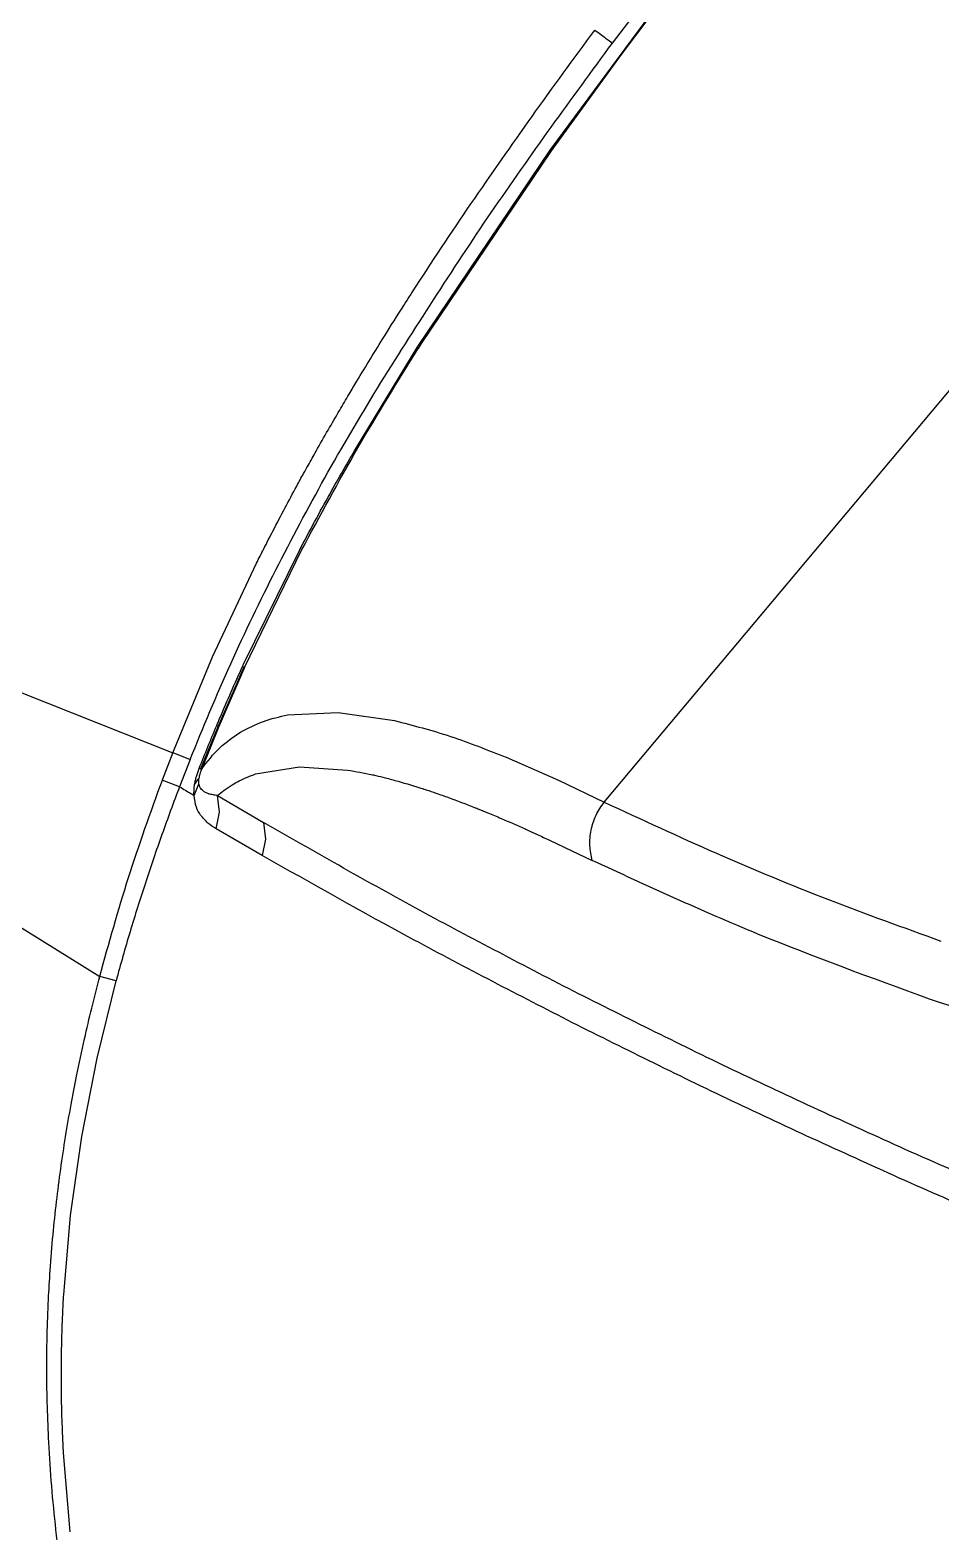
# Model space of a CAD drawing. Extents: x -51 to 27, y -13 to 136.
# Drawn here: x -46.655 to -43.747, y 66.735 to 71.526 of the extents above; entities that cross this region are included whole.
import ezdxf

# ---------------------------------------------------------------- set-up
doc = ezdxf.new("R2010")
doc.units = 0
doc.header["$MEASUREMENT"] = 0
doc.layers.add('GEOMETRY', color=2, linetype='Continuous', lineweight=25)

# ---------------------------------------------------------------- blocks, each defined once
blk = doc.blocks.new('2026 MONTERREY-BLOOM')
at = {"layer": 'GEOMETRY'}
for p, q in [((-33.1403, -14.6514), (-29.7787, -10.6451)), ((-33.1142, -12.2297), (-32.6015, -11.5594)), ((-32.8635, -11.9699), (-33.0864, -12.2659)), ((-33.3127, -12.5711), (-32.8791, -11.9845)), ((-33.0864, -12.2659), (-33.3045, -12.566)), ((-33.7334, -13.1943), (-33.3125, -12.5712)), ((-33.3095, -12.5733), (-33.7243, -13.1886)), ((-33.3095, -12.5733), (-33.3125, -12.5712)), ((-33.3045, -12.566), (-33.3097, -12.5732)), ((-33.9315, -13.5199), (-33.7379, -13.2015)), ((-33.7379, -13.2014), (-33.7334, -13.1943)), ((-33.7341, -13.2039), (-33.7379, -13.2014)), ((-33.7243, -13.1886), (-33.7341, -13.2039)), ((-34.2884, -14.2215), (-34.1063, -13.8477)), ((-34.3906, -14.1878), (-34.2502, -13.8894)), ((-34.2915, -14.2116), (-34.1134, -13.8485)), ((-35.5576, -14.0809), (-34.5175, -14.4937)), ((-34.5175, -14.4937), (-34.3906, -14.1878)), ((-34.2906, -14.2204), (-34.3726, -14.4087)), ((-34.2884, -14.2215), (-34.3704, -14.4097)), ((-34.2946, -14.2184), (-34.2905, -14.2204)), ((-34.2905, -14.2204), (-34.2884, -14.2215)), ((-34.1508, -14.3733), (-33.9894, -14.3652)), ((-33.9894, -14.3652), (-33.8095, -14.3915)), ((-34.3726, -14.4087), (-34.4287, -14.5457)), ((-34.3704, -14.4097), (-34.4262, -14.5469)), ((-34.3726, -14.4087), (-34.3769, -14.4067)), ((-34.3702, -14.4098), (-34.3726, -14.4087)), ((-34.5175, -14.4936), (-34.551, -14.5811)), ((-34.5175, -14.4936), (-34.4623, -14.5157)), ((-34.4623, -14.5157), (-34.4961, -14.6022)), ((-33.4536, -14.5084), (-33.2866, -14.5819)), ((-34.4418, -14.5692), (-34.4331, -14.5437)), ((-34.4288, -14.5456), (-34.4331, -14.5437)), ((-34.4262, -14.5469), (-34.4288, -14.5456)), ((-34.2536, -14.5616), (-34.1132, -14.5386)), ((-34.1132, -14.5386), (-33.9598, -14.5492)), ((-34.4961, -14.6022), (-34.551, -14.5811)), ((-34.4496, -14.63), (-34.4342, -14.5933)), ((-34.4495, -14.6119), (-34.449, -14.6066)), ((-34.449, -14.6066), (-34.4476, -14.5948)), ((-34.4476, -14.5948), (-34.4345, -14.5756)), ((-34.4347, -14.5831), (-34.4345, -14.5756)), ((-34.4346, -14.586), (-34.4347, -14.5831)), ((-34.4345, -14.5896), (-34.4346, -14.586)), ((-34.4342, -14.5933), (-34.4345, -14.5896)), ((-33.2866, -14.5819), (-33.1403, -14.6514)), ((-34.4182, -14.6174), (-34.4028, -14.6248)), ((-34.3681, -14.684), (-34.3746, -14.6307)), ((-34.3746, -14.6307), (-34.2284, -14.7163)), ((-34.3792, -14.7365), (-34.3681, -14.684)), ((-34.2326, -14.8214), (-34.3792, -14.7365)), ((-34.2284, -14.7163), (-34.2219, -14.7696)), ((-34.2219, -14.7696), (-34.2326, -14.8214)), ((-33.3149, -14.7729), (-33.2436, -14.8066)), ((-33.2436, -14.8066), (-33.1783, -14.8377)), ((-35.1651, -14.9498), (-34.7508, -15.2074)), ((-34.7592, -15.4686), (-34.6985, -15.2216)), ((-34.6985, -15.2216), (-34.7508, -15.2074)), ((-34.808, -15.7183), (-34.7592, -15.4686)), ((-34.8438, -15.9699), (-34.808, -15.7183)), ((-34.8656, -16.2224), (-34.8438, -15.9699)), ((-34.8453, -16.9799), (-34.8661, -16.7279))]:
    blk.add_line(p, q, dxfattribs=at)
at = {"layer": 'GEOMETRY', "flags": 128}
blk.add_lwpolyline([(-34.4578, -14.6251), (-34.4537, -14.6275), (-34.4496, -14.63)], dxfattribs=at)
at = {"layer": 'GEOMETRY'}
for points, knots in [([(-36.6427, -38.9849), (-36.6428, -38.748), (-36.6429, -38.2513), (-36.6431, -37.4958), (-36.643, -36.7174), (-36.6423, -35.9379), (-36.6409, -35.1552), (-36.6388, -34.37), (-36.6343, -33.1243), (-36.6247, -31.4274), (-36.6007, -28.7277), (-36.5557, -25.4875), (-36.48, -22.0033), (-36.3837, -18.8258), (-36.2694, -15.9518), (-36.1467, -13.5568), (-36.0218, -11.6425), (-35.9083, -10.2086), (-35.8038, -9.1111), (-35.7174, -8.3466), (-35.6715, -7.9173), (-35.5982, -7.4928), (-35.4908, -7.0801), (-35.3398, -6.6435), (-35.1358, -6.1898), (-34.8703, -5.7277), (-34.5603, -5.2943), (-34.2088, -4.8937), (-33.8193, -4.53), (-33.3956, -4.2066), (-32.942, -3.9269), (-32.4916, -3.7075), (-32.0535, -3.5411), (-31.634, -3.4198), (-31.1992, -3.3309), (-30.7502, -3.28), (-30.3002, -3.2288), (-29.6557, -3.1612), (-28.8172, -3.0818), (-27.5048, -2.9746), (-25.9207, -2.8687), (-23.9532, -2.7617), (-21.8759, -2.6679), (-19.6786, -2.5868), (-17.2507, -2.5139), (-14.59, -2.4519), (-11.7055, -2.4029), (-8.8195, -2.3695), (-5.9364, -2.3497), (-3.0548, -2.3416), (-0.5983, -2.3393), (1.4461, -2.34), (3.0915, -2.3423), (4.7536, -2.3465), (6.4156, -2.3534), (8.0545, -2.3645), (10.4077, -2.3864), (13.4813, -2.429), (16.9743, -2.5047), (20.1483, -2.6009), (23.0112, -2.7146), (25.3952, -2.8364), (27.3074, -2.9606), (28.7412, -3.0736), (29.84, -3.1777), (30.6063, -3.2639), (31.0378, -3.31), (31.4634, -3.3805), (31.8765, -3.4857), (32.3137, -3.6341), (32.7687, -3.8357), (33.2323, -4.0987), (33.6676, -4.4064), (34.0701, -4.7558), (34.436, -5.1433), (34.7616, -5.5651), (35.0437, -6.0171), (35.2785, -6.4922), (35.464, -6.9855), (35.6016, -7.491), (35.6829, -8.0099), (35.7387, -8.5338), (35.8146, -9.2299), (35.8967, -10.0974), (36.0051, -11.4079), (36.112, -12.9931), (36.2405, -15.3392), (36.3619, -18.1726), (36.4654, -21.4568), (36.5399, -24.7062), (36.5915, -27.9302), (36.6206, -30.8028), (36.6357, -33.3227), (36.6407, -34.9225), (36.6423, -35.9634), (36.6428, -36.4441), (36.643, -36.9237), (36.6431, -37.4023), (36.643, -37.8963), (36.6429, -38.4238), (36.6428, -38.792), (36.6428, -38.9849)], [0, 0, 0, 0, 0.005138, 0.010771, 0.016381, 0.022015, 0.027673, 0.03335, 0.039042, 0.054682, 0.070145, 0.097582, 0.124946, 0.145709, 0.16651, 0.187309, 0.197707, 0.208103, 0.218498, 0.221609, 0.224784, 0.227857, 0.230942, 0.234019, 0.237865, 0.24171, 0.245555, 0.249401, 0.253246, 0.257092, 0.260938, 0.264783, 0.267936, 0.271088, 0.274241, 0.277546, 0.280882, 0.284062, 0.291597, 0.299143, 0.312612, 0.326021, 0.341866, 0.357701, 0.373696, 0.394533, 0.415407, 0.436247, 0.457116, 0.477921, 0.498728, 0.51038, 0.52225, 0.534405, 0.54642, 0.558287, 0.569942, 0.597446, 0.624936, 0.645697, 0.666299, 0.687058, 0.697455, 0.707849, 0.718242, 0.721382, 0.724571, 0.72765, 0.730727, 0.733804, 0.737651, 0.741498, 0.745344, 0.74919, 0.753036, 0.756881, 0.760725, 0.76457, 0.768352, 0.772136, 0.775907, 0.779727, 0.783559, 0.79109, 0.798621, 0.812071, 0.825537, 0.849567, 0.873561, 0.896782, 0.920041, 0.943476, 0.95907, 0.97468, 0.978164, 0.981639, 0.985104, 0.988563, 0.992016, 0.995816, 1, 1, 1, 1]), ([(-36.1407, -14.6533), (-36.1119, -14.1152), (-36.0541, -13.0392), (-35.9464, -11.4261), (-35.8442, -10.179), (-35.7594, -9.2973), (-35.706, -8.7789), (-35.6474, -8.2599), (-35.5881, -7.738), (-35.4727, -7.2237), (-35.3078, -6.7223), (-35.1096, -6.2757), (-34.8921, -5.8829), (-34.6663, -5.5407), (-34.4148, -5.2169), (-34.139, -4.9134), (-33.8406, -4.6322), (-33.5213, -4.3748), (-33.183, -4.1429), (-32.8279, -3.9378), (-32.4333, -3.7489), (-31.9983, -3.5846), (-31.5239, -3.4531), (-31.0412, -3.37), (-30.5499, -3.3182), (-29.6855, -3.2217), (-28.442, -3.1078), (-26.8282, -2.9864), (-25.7512, -2.9232), (-25.2135, -2.8916)], [0, 0, 0, 0, 0.0827889, 0.1655581, 0.2483945, 0.2750251, 0.3016561, 0.3284682, 0.3552764, 0.3823044, 0.4092866, 0.4362588, 0.4572354, 0.4782117, 0.4991897, 0.5201698, 0.5411517, 0.5621348, 0.5831185, 0.6041024, 0.625086, 0.6502631, 0.67544, 0.7006168, 0.7254131, 0.7513425, 0.8342548, 0.9172389, 1, 1, 1, 1]), ([(-33.5656, -12.7427), (-33.501, -12.6494), (-33.3719, -12.4627), (-33.2374, -12.2797), (-33.1702, -12.1883)], [0, 0, 0, 0, 0.499999, 1, 1, 1, 1]), ([(-33.1702, -12.1883), (-33.1577, -12.1975), (-33.1326, -12.2161), (-33.1203, -12.2252), (-33.1142, -12.2297)], [0, 0, 0, 0, 0.500004, 1, 1, 1, 1]), ([(-33.8643, -13.3303), (-33.7452, -13.1422), (-33.5075, -12.767), (-33.2451, -12.4085), (-33.1142, -12.2297)], [0, 0, 0, 0, 0.501068, 1, 1, 1, 1]), ([(-33.93, -13.3086), (-33.9009, -13.2607), (-33.8515, -13.1797), (-33.7948, -13.0898), (-33.7645, -13.0426), (-33.6944, -12.9337), (-33.6284, -12.8358), (-33.5656, -12.7427)], [0, 0, 0, 0, 0.250002, 0.422975, 0.473491, 0.500005, 1, 1, 1, 1]), ([(-34.1063, -13.8477), (-34.0474, -13.7382), (-33.9299, -13.5199), (-33.7993, -13.3091), (-33.7341, -13.2039)], [0, 0, 0, 0, 0.5011592, 1, 1, 1, 1]), ([(-34.2502, -13.8894), (-34.2425, -13.8741), (-34.2252, -13.8398), (-34.195, -13.781), (-34.1601, -13.7142), (-34.1273, -13.653), (-34.1026, -13.6079), (-34.0821, -13.5707), (-34.0561, -13.5244), (-34.0224, -13.4655), (-33.9871, -13.4048), (-33.9565, -13.3529), (-33.9382, -13.3223), (-33.93, -13.3086)], [0, 0, 0, 0, 0.077427, 0.173778, 0.298946, 0.418303, 0.487512, 0.531689, 0.610371, 0.727727, 0.838619, 0.928068, 1, 1, 1, 1]), ([(-34.1889, -13.9104), (-34.1376, -13.8122), (-34.035, -13.6157), (-33.9212, -13.4254), (-33.8643, -13.3303)], [0, 0, 0, 0, 0.499814, 1, 1, 1, 1]), ([(-34.0155, -13.6674), (-34.0017, -13.6427), (-33.974, -13.5933), (-33.9457, -13.5443), (-33.9315, -13.5199)], [0, 0, 0, 0, 0.500008, 1, 1, 1, 1]), ([(-34.1134, -13.8485), (-34.0974, -13.8181), (-34.0653, -13.7575), (-34.0321, -13.6974), (-34.0155, -13.6674)], [0, 0, 0, 0, 0.499899, 1, 1, 1, 1]), ([(-34.4622, -14.5158), (-34.4202, -14.4133), (-34.3361, -14.2083), (-34.238, -14.0097), (-34.1889, -13.9104)], [0, 0, 0, 0, 0.500018, 1, 1, 1, 1]), ([(-34.3665, -14.3817), (-34.3548, -14.3544), (-34.3313, -14.2997), (-34.3069, -14.2455), (-34.2946, -14.2184)], [0, 0, 0, 0, 0.499813, 1, 1, 1, 1]), ([(-34.2946, -14.2184), (-34.2941, -14.2173), (-34.2931, -14.215), (-34.292, -14.2127), (-34.2915, -14.2116)], [0, 0, 0, 0, 0.499991, 1, 1, 1, 1]), ([(-34.301, -14.4281), (-34.2772, -14.4156), (-34.2298, -14.3906), (-34.1771, -14.3791), (-34.1508, -14.3733)], [0, 0, 0, 0, 0.500987, 1, 1, 1, 1]), ([(-34.4331, -14.5437), (-34.4239, -14.5208), (-34.4056, -14.475), (-34.3866, -14.4294), (-34.3771, -14.4066)], [0, 0, 0, 0, 0.499916, 1, 1, 1, 1]), ([(-34.3771, -14.4066), (-34.3753, -14.4025), (-34.3718, -14.3942), (-34.3683, -14.3859), (-34.3665, -14.3817)], [0, 0, 0, 0, 0.499977, 1, 1, 1, 1]), ([(-33.8095, -14.3915), (-33.7505, -14.4067), (-33.6358, -14.4361), (-33.5132, -14.4847), (-33.4537, -14.5084)], [0, 0, 0, 0, 0.514141, 1, 1, 1, 1]), ([(-34.4262, -14.5469), (-34.4073, -14.5224), (-34.3694, -14.4735), (-34.3238, -14.4432), (-34.301, -14.4281)], [0, 0, 0, 0, 0.50012, 1, 1, 1, 1]), ([(-34.4262, -14.5469), (-34.4282, -14.5521), (-34.4321, -14.5626), (-34.4336, -14.5713), (-34.4343, -14.5756)], [0, 0, 0, 0, 0.499931, 1, 1, 1, 1]), ([(-34.3745, -14.6307), (-34.3674, -14.625), (-34.3523, -14.613), (-34.3294, -14.5965), (-34.3046, -14.5824), (-34.2794, -14.5715), (-34.262, -14.5648), (-34.2536, -14.5616)], [0, 0, 0, 0, 0.191659, 0.404211, 0.596333, 0.805382, 1, 1, 1, 1]), ([(-33.9598, -14.5492), (-33.9335, -14.5537), (-33.9071, -14.5583), (-33.8792, -14.5644), (-33.8756, -14.5653), (-33.8621, -14.5683), (-33.8359, -14.5748), (-33.812, -14.5811), (-33.7982, -14.5848)], [0, 0, 0, 0, 0.499998, 0.501953, 0.518795, 0.566824, 0.749999, 1, 1, 1, 1]), ([(-34.7508, -15.2074), (-34.7213, -15.1018), (-34.6625, -14.8906), (-34.588, -14.6843), (-34.5508, -14.5812)], [0, 0, 0, 0, 0.499875, 1, 1, 1, 1]), ([(-34.4959, -14.6023), (-34.5149, -14.653), (-34.5531, -14.7548), (-34.5877, -14.8578), (-34.605, -14.9095)], [0, 0, 0, 0, 0.498487, 1, 1, 1, 1]), ([(-34.4959, -14.6023), (-34.4896, -14.6061), (-34.4769, -14.6137), (-34.4641, -14.6213), (-34.4578, -14.6251)], [0, 0, 0, 0, 0.500016, 1, 1, 1, 1]), ([(-34.4496, -14.63), (-34.4497, -14.6272), (-34.4499, -14.6215), (-34.4496, -14.6151), (-34.4495, -14.6119)], [0, 0, 0, 0, 0.499999, 1, 1, 1, 1]), ([(-34.4476, -14.5948), (-34.4471, -14.5926), (-34.4463, -14.5881), (-34.4454, -14.5836), (-34.4449, -14.5813)], [0, 0, 0, 0, 0.500019, 1, 1, 1, 1]), ([(-34.4449, -14.5813), (-34.4444, -14.5793), (-34.4434, -14.5753), (-34.4423, -14.5712), (-34.4418, -14.5692)], [0, 0, 0, 0, 0.500013, 1, 1, 1, 1]), ([(-34.4182, -14.6174), (-34.4215, -14.6148), (-34.4264, -14.6111), (-34.4312, -14.603), (-34.433, -14.5976), (-34.4337, -14.5945), (-34.4339, -14.5937), (-34.434, -14.5934), (-34.434, -14.5933), (-34.434, -14.5933)], [0, 0, 0, 0, 0.51026, 0.758827, 0.936242, 0.981987, 0.994434, 0.998075, 1, 1, 1, 1]), ([(-33.7982, -14.5848), (-33.7719, -14.5925), (-33.7455, -14.6001), (-33.7184, -14.6089), (-33.7175, -14.6092), (-33.714, -14.6103), (-33.7008, -14.6147), (-33.6747, -14.6236), (-33.651, -14.632), (-33.6374, -14.6368)], [0, 0, 0, 0, 0.499999, 0.50065, 0.505392, 0.518218, 0.566105, 0.75, 1, 1, 1, 1]), ([(-34.4286, -14.6928), (-34.4337, -14.6852), (-34.4437, -14.67), (-34.4476, -14.6433), (-34.4496, -14.63)], [0, 0, 0, 0, 0.500076, 1, 1, 1, 1]), ([(-34.3745, -14.6307), (-34.3794, -14.63), (-34.3891, -14.6288), (-34.3983, -14.6261), (-34.4028, -14.6248)], [0, 0, 0, 0, 0.500466, 1, 1, 1, 1]), ([(-33.6374, -14.6368), (-33.6099, -14.6471), (-33.5823, -14.6574), (-33.5541, -14.6686), (-33.5531, -14.669), (-33.5494, -14.6704), (-33.5357, -14.6759), (-33.5086, -14.6871), (-33.484, -14.6974), (-33.4698, -14.7034)], [0, 0, 0, 0, 0.499999, 0.500639, 0.505362, 0.518195, 0.566173, 0.75, 1, 1, 1, 1]), ([(-33.1783, -14.8377), (-33.1817, -14.8218), (-33.1885, -14.79), (-33.1836, -14.7404), (-33.1686, -14.6924), (-33.1498, -14.6651), (-33.1403, -14.6514)], [0, 0, 0, 0, 0.25, 0.499999, 0.750001, 1, 1, 1, 1]), ([(-33.1403, -14.6514), (-33.0216, -14.7065), (-32.7871, -14.8155), (-32.4289, -14.9636), (-32.1856, -15.0514), (-32.0654, -15.0948)], [0, 0, 0, 0, 0.341508, 0.674822, 1, 1, 1, 1]), ([(-33.4698, -14.7034), (-33.4442, -14.7145), (-33.4186, -14.7256), (-33.3918, -14.7376), (-33.3883, -14.7392), (-33.3755, -14.745), (-33.3505, -14.7564), (-33.3279, -14.7669), (-33.3149, -14.7729)], [0, 0, 0, 0, 0.499999, 0.502015, 0.519116, 0.567541, 0.75, 1, 1, 1, 1]), ([(-33.2386, -15.2547), (-33.4086, -15.1666), (-33.7488, -14.9902), (-34.0684, -14.8076), (-34.2282, -14.7163)], [0, 0, 0, 0, 0.499583, 1, 1, 1, 1]), ([(-33.2418, -15.3552), (-33.4119, -15.2677), (-33.7524, -15.0926), (-34.0724, -14.9119), (-34.2325, -14.8214)], [0, 0, 0, 0, 0.499578, 1, 1, 1, 1]), ([(-32.1019, -15.2798), (-32.2861, -15.2128), (-32.6553, -15.0787), (-33.0038, -14.9181), (-33.1783, -14.8377)], [0, 0, 0, 0, 0.499103, 1, 1, 1, 1]), ([(-34.605, -14.9095), (-34.6217, -14.9613), (-34.6549, -15.0647), (-34.684, -15.1694), (-34.6985, -15.2216)], [0, 0, 0, 0, 0.500874, 1, 1, 1, 1]), ([(-34.9144, -16.2387), (-34.9127, -16.2077), (-34.9088, -16.1386), (-34.9003, -16.0343), (-34.889, -15.9264), (-34.8756, -15.8222), (-34.86, -15.7188), (-34.843, -15.6201), (-34.823, -15.5161), (-34.8011, -15.4136), (-34.7762, -15.3074), (-34.7593, -15.241), (-34.7508, -15.2074)], [0, 0, 0, 0, 0.0889909, 0.1985541, 0.3000351, 0.4000725, 0.5000003, 0.5998995, 0.6872242, 0.8035608, 0.9005454, 1, 1, 1, 1]), ([(-32.1603, -15.7682), (-32.3462, -15.684), (-32.7185, -15.5154), (-33.0651, -15.3416), (-33.2386, -15.2547)], [0, 0, 0, 0, 0.4994881, 1, 1, 1, 1]), ([(-30.9451, -15.6005), (-31.1435, -15.5553), (-31.5414, -15.4647), (-31.9147, -15.3415), (-32.1019, -15.2798)], [0, 0, 0, 0, 0.498656, 1, 1, 1, 1]), ([(-32.1636, -15.8664), (-32.3494, -15.7825), (-32.7215, -15.6144), (-33.0683, -15.4417), (-33.2418, -15.3552)], [0, 0, 0, 0, 0.49948, 1, 1, 1, 1]), ([(-30.9739, -16.2631), (-31.1791, -16.1814), (-31.5901, -16.018), (-31.9701, -15.8516), (-32.1603, -15.7682)], [0, 0, 0, 0, 0.499453, 1, 1, 1, 1]), ([(-30.9782, -16.3608), (-31.1834, -16.279), (-31.5939, -16.1156), (-31.9737, -15.9495), (-32.1636, -15.8664)], [0, 0, 0, 0, 0.499999, 1, 1, 1, 1]), ([(-34.9134, -16.6941), (-34.9164, -16.6182), (-34.9195, -16.542), (-34.9197, -16.4632), (-34.9197, -16.4531), (-34.9196, -16.4154), (-34.9186, -16.3424), (-34.9159, -16.2766), (-34.9144, -16.2387)], [0, 0, 0, 0, 0.499978, 0.502055, 0.519052, 0.566913, 0.749991, 1, 1, 1, 1]), ([(-34.8661, -16.7279), (-34.8672, -16.7073), (-34.8697, -16.6575), (-34.8721, -16.5824), (-34.8731, -16.5119), (-34.8731, -16.4445), (-34.872, -16.3721), (-34.8694, -16.2947), (-34.8667, -16.2435), (-34.8656, -16.2224)], [0, 0, 0, 0, 0.12271, 0.295797, 0.445376, 0.540748, 0.695874, 0.874401, 1, 1, 1, 1]), ([(-34.8904, -16.9726), (-34.8953, -16.9263), (-34.905, -16.8336), (-34.9106, -16.7406), (-34.9134, -16.6941)], [0, 0, 0, 0, 0.500006, 1, 1, 1, 1]), ([(-34.8503, -17.2578), (-34.858, -17.2105), (-34.8658, -17.1622), (-34.8735, -17.1076), (-34.8768, -17.0838), (-34.8829, -17.0371), (-34.8876, -16.9965), (-34.8904, -16.9726)], [0, 0, 0, 0, 0.499994, 0.509258, 0.574603, 0.749998, 1, 1, 1, 1])]:
    blk.add_open_spline(points, degree=3, knots=knots, dxfattribs=at)
blk.add_open_spline([(-34.3791, -14.7366), (-34.3881, -14.731), (-34.4061, -14.7199), (-34.4211, -14.7018), (-34.4286, -14.6928)], degree=3, dxfattribs=at)

msp = doc.modelspace()

# ---------------------------------------------------------------- block references
msp.add_blockref('2026 MONTERREY-BLOOM', (-11.682, 83.7145))

doc.saveas('drawing.dxf')
